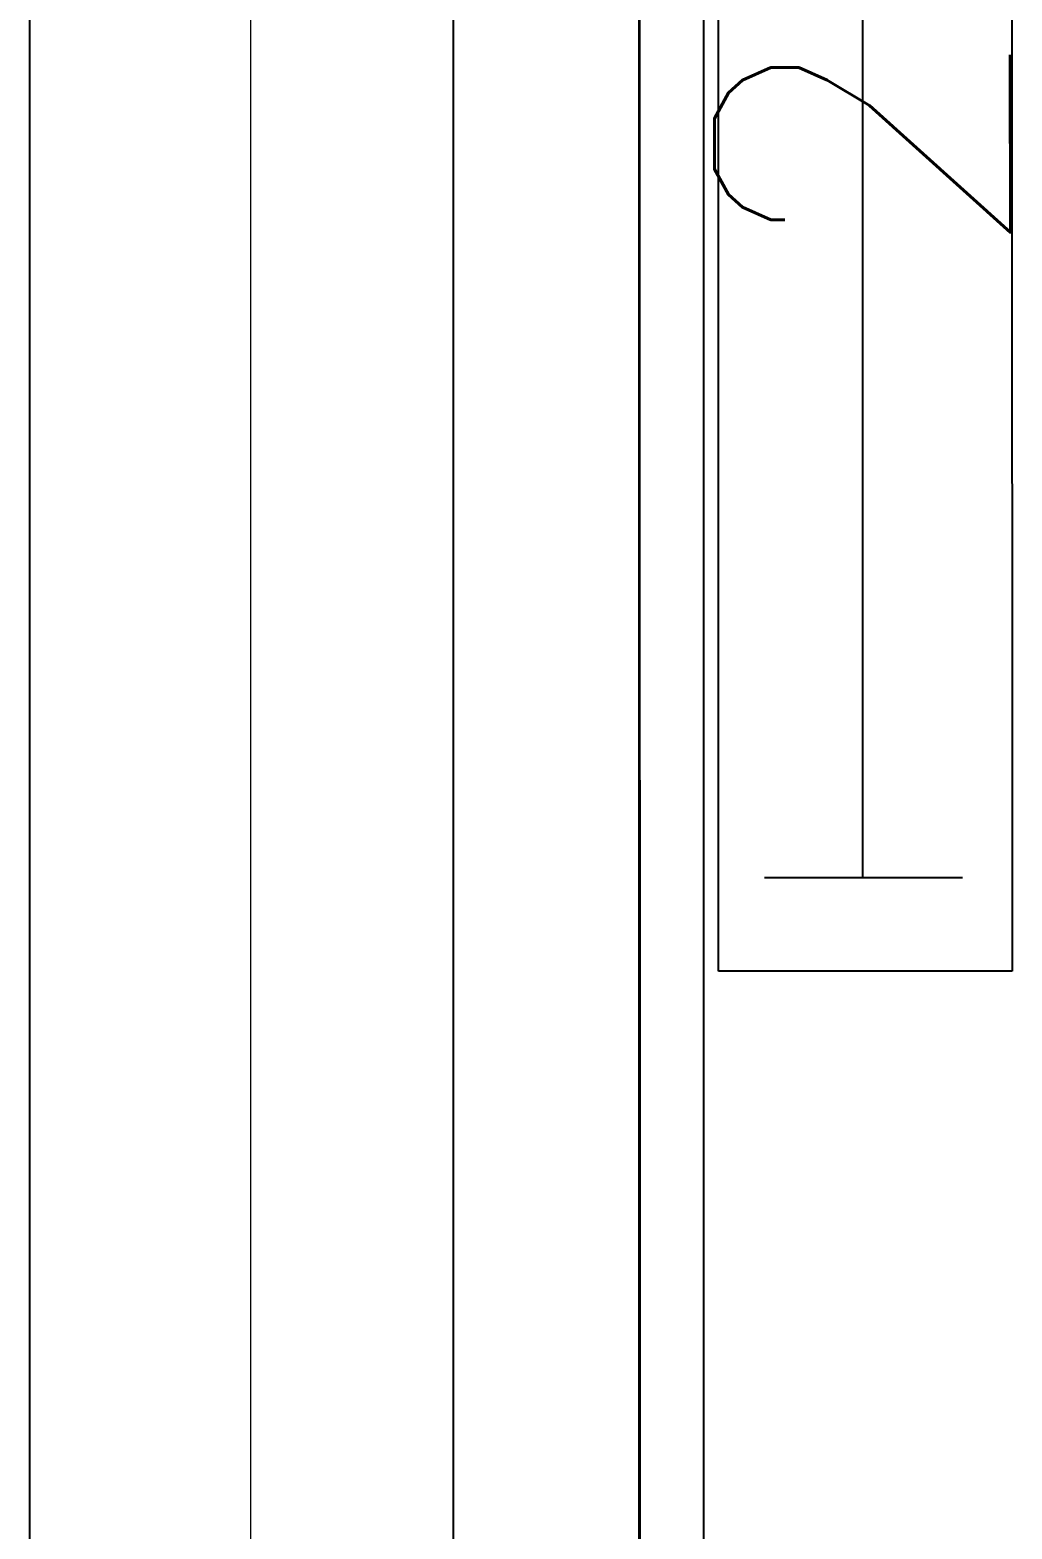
# Model space of a CAD drawing. Header units: inches. Extents: x 567429 to 582707, y 126347 to 133675.
# Drawn here: x 577592 to 577629.9, y 131439.8 to 131497.7 of the extents above; entities that cross this region are included whole.
import ezdxf

# ---------------------------------------------------------------- set-up
doc = ezdxf.new("R2010")
doc.units = ezdxf.units.IN
doc.header["$MEASUREMENT"] = 0
for name, color, linetype in [('BORD', 3, 'Continuous'), ('mobl', 11, 'Continuous'), ('NURSE CALL WIRE', 4, 'Continuous'), ('SOCKET WIRE', 4, 'Continuous'), ('wall kanaf', 4, 'Continuous')]:
    doc.layers.add(name, color=color, linetype=linetype)
doc.styles.add('ROMANS', font='romans.shx')

# ---------------------------------------------------------------- blocks, each defined once
blk = doc.blocks.new('BOARD2')
at = {"layer": 'BORD', "color": 4}
blk.add_line((-163.075, 0), (163.075, 0), dxfattribs=at)
at = {"layer": 'BORD'}
for p, q in [((-117.225, -15.159), (-117.225, -3.204)), ((-117.225, -3.204), (-40.076, -3.204)), ((-113.401, -5.066), (-113.401, -13.146)), ((-40.076, -15.159), (-117.225, -15.159))]:
    blk.add_line(p, q, dxfattribs=at)
at = {"layer": 'BORD', "color": 3}
blk.add_line((-113.401, -9.08), (-45.157, -9.08), dxfattribs=at)
at = {"layer": 'BORD', "color": 2, "style": 'ROMANS'}
blk.add_text('2', height=12.058, dxfattribs=at).set_placement((-88.66, -15.096))

msp = doc.modelspace()

# ---------------------------------------------------------------- linework, layer by layer
at = {"layer": 'mobl', "color": 15}
msp.add_line((577617.986, 131412.375), (577617.986, 131502.375), dxfattribs=at)
at = {"layer": 'NURSE CALL WIRE'}
msp.add_line((577591.978, 131429.336), (577591.978, 131769.283), dxfattribs=at)
at = {"layer": 'SOCKET WIRE'}
msp.add_line((577608.333, 131429.336), (577608.333, 131767.63), dxfattribs=at)
at = {"layer": 'wall kanaf', "color": 15, "lineweight": 20, "ltscale": 0.1}
for p, q in [((577600.486, 131859.789), (577600.486, 131112.789)), ((577615.486, 131345.289), (577615.487, 131797.789))]:
    msp.add_line(p, q, dxfattribs=at)

# ---------------------------------------------------------------- block references
at = {"layer": 'BORD', "ltscale": 5, "xscale": 0.947301618010808, "yscale": 0.947301618010808, "zscale": 0.947301618010808, "rotation": 90.0091431634973}
msp.add_blockref('BOARD2', (577615.511, 131572.366), dxfattribs=at)

doc.saveas('drawing.dxf')
